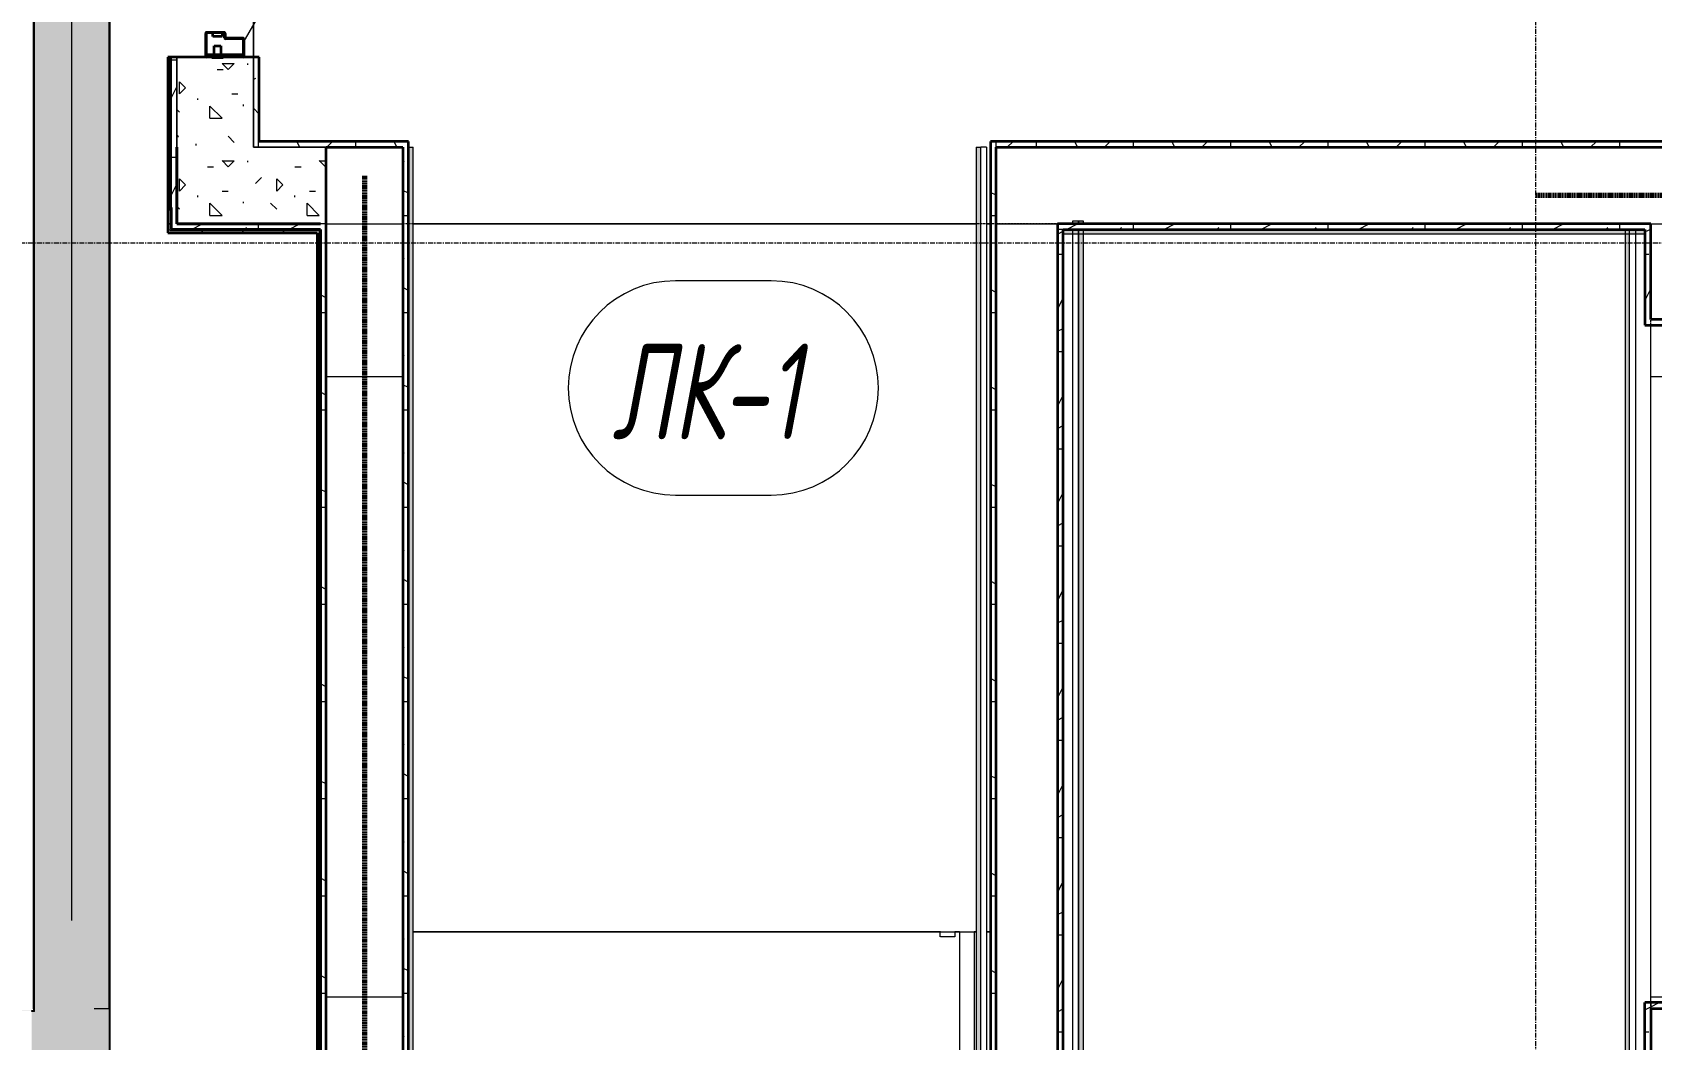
# Model space of a CAD drawing. Header units: millimetres. Extents: x -4948 to 42228, y -4856 to 69378.
# Drawn here: x 32556 to 36786, y 40010 to 42642 of the extents above; entities that cross this region are included whole.
import ezdxf

# ---------------------------------------------------------------- set-up
doc = ezdxf.new("R2010")
doc.units = ezdxf.units.MM
for name, pattern in [('Линия сетки', [22.225, 12.7, -3.175, 3.175, -3.175]), ('Штрих 2_4 х 1_5 мм', [3.9, 2.4, -1.5]), ('Штрих 3 х 1_5 мм', [4.5, 3, -1.5])]:
    doc.linetypes.add(name, pattern=pattern)
for name, color, linetype, lineweight in [('A-AREA', 32, 'Continuous', 9), ('A-AREA-IDEN', 2, 'Continuous', 30), ('A-DOOR', 31, 'Continuous', 13), ('A-DOOR-FRAM', 31, 'Continuous', 13), ('A-FLOR', 192, 'Continuous', 13), ('A-PART', 2, 'Continuous', 9), ('A-WALL', 113, 'Continuous', 13), ('A-WALL-PATT', 111, 'Continuous', 13), ('E-CABL-TRAY', 211, 'Continuous', 9), ('E-CABL-TRAY-CNTR', 211, 'Continuous', 9), ('I-WALL', 2, 'Continuous', 13), ('S-GRID', 1, 'Continuous', 30), ('S-STRS', 31, 'Continuous', 9), ('S-STRS-MBND', 31, 'Continuous', 9), ('Балясины', 7, 'Continuous', 9), ('Поручни', 7, 'Continuous', 9)]:
    doc.layers.add(name, color=color, linetype=linetype, lineweight=lineweight)
doc.styles.add('ISOCPEUR_B_I', font='', dxfattribs={"width": 0.7, "height": 250})
doc.styles.get('ISOCPEUR_B_I').set_extended_font_data('ISOCPEUR', italic=True, bold=True)

# ---------------------------------------------------------------- blocks, each defined once
blk = doc.blocks.new('Ограждение - 1 1_2_ Handrail-8768955-1 этаж отм_ _0_000 лотки')
at = {"layer": 'Балясины', "color": 253}
for p, q in [((-19.1, 12.9), (-19.1, 0)), ((19, 0), (19, 12.9))]:
    blk.add_line(p, q, dxfattribs=at)
at = {"layer": 'Балясины', "color": 253, "flags": 128}
for points in [[(-18.9, 0), (-17.8, 0), (-15.7, 0), (-12.6, 0), (-8.9, 0), (-4.6, 0), (0, 0)], [(0, 0), (4.6, 0), (8.9, 0), (12.6, 0), (15.7, 0), (17.8, 0), (18.9, 0)]]:
    blk.add_lwpolyline(points, dxfattribs=at)
blk = doc.blocks.new('27ELB-RD-AR-0000-BIM_rvt-1-1 этаж отм_ _0_000 лотки')
at = {"layer": 'A-WALL-PATT', "lineweight": 5}
for points in [[(33538.9, 39762.1), (33550.9, 39762.1), (33550.9, 42342.1), (33538.9, 42342.1), (33538.9, 39941.5)], [(35033.9, 39793.9), (35033.9, 42342.1), (35021.9, 42342.1), (35021.9, 39793.9)], [(35248.9, 42115.1), (36768.9, 42115.1), (36768.9, 42127.1), (35248.9, 42127.1)], [(36728.9, 39577), (36728.9, 42127.1), (36716.9, 42127.1), (36716.9, 39577)]]:
    blk.add_hatch(color=252, dxfattribs=at).paths.add_polyline_path(points, flags=0)
h = blk.add_hatch(color=252, dxfattribs=at)
h.paths.add_polyline_path([(35291.2, 39607.6), (35291.2, 39691.9), (35300.9, 39691.9), (35300.9, 42127.1), (35288.9, 42127.1), (35288.9, 39607.6)], flags=0)
h.paths.add_polyline_path([(35288.9, 42142.1), (35300.9, 42142.1), (35300.9, 42150.1), (35288.9, 42150.1)], flags=0)
at = {"layer": 'A-AREA', "color": 252, "linetype": 'Штрих 3 х 1_5 мм', "lineweight": 70}
for p, q in [((33423.9, 42267.1), (33423.9, 34242.1)), ((36483.9, 42217.1), (37033.9, 42217.1))]:
    blk.add_line(p, q, dxfattribs=at)
at = {"layer": 'A-AREA-IDEN', "color": 252, "lineweight": 9}
for p, q in [((34486.3, 41993), (34236.3, 41993)), ((34236.3, 41433), (34486.3, 41433))]:
    blk.add_line(p, q, dxfattribs=at)
for centre, start, end in [((34236.3, 41713), 90, 270), ((34486.3, 41713), 270, 90)]:
    blk.add_arc(centre, 280, start, end, dxfattribs=at)
at = {"layer": 'A-DOOR', "color": 252, "lineweight": 18}
blk.add_line((33486.1, 43273.7), (33105.9, 42615.1), dxfattribs=at)
at = {"layer": 'A-DOOR-FRAM', "color": 252, "lineweight": 35}
for p, q in [((33011.4, 42642.1), (33057.4, 42642.1)), ((33057.4, 42642.1), (33011.4, 42642.1)), ((33057.4, 42640.6), (33011.4, 42640.6)), ((33027.4, 42631.2), (33027.4, 42640.6)), ((33052.4, 42640.6), (33052.4, 42631.2)), ((33008.9, 42579.6), (33008.9, 42639.6)), ((33008.9, 42639.6), (33008.9, 42579.6)), ((33010.4, 42639.6), (33010.4, 42579.6)), ((33052.4, 42631.2), (33027.4, 42631.2)), ((33030.9, 42607.1), (33048.7, 42607.1)), ((33030.9, 42604.6), (33030.9, 42607.1)), ((33030.9, 42583.6), (33030.9, 42604.6)), ((33048.7, 42607.1), (33048.7, 42604.6)), ((33048.7, 42604.6), (33048.7, 42583.6)), ((33058.4, 42628.1), (33058.4, 42639.6)), ((33059.9, 42639.6), (33059.9, 42628.1)), ((33059.9, 42628.1), (33059.9, 42639.6)), ((33060.9, 42627.1), (33106.4, 42627.1)), ((33106.4, 42627.1), (33060.9, 42627.1)), ((33106.4, 42625.6), (33060.9, 42625.6)), ((33107.4, 42579.6), (33107.4, 42624.6)), ((33108.9, 42624.6), (33108.9, 42579.6)), ((33108.9, 42579.6), (33108.9, 42624.6)), ((33011.4, 42578.6), (33028.9, 42578.6)), ((33028.9, 42577.1), (33011.4, 42577.1)), ((33012.4, 42583.6), (33012.4, 42578.6)), ((33105.4, 42583.6), (33012.4, 42583.6)), ((33025.4, 42575.6), (33025.4, 42577.1)), ((33054.4, 42575.6), (33025.4, 42575.6)), ((33028.9, 42578.6), (33088.9, 42578.6)), ((33028.9, 42578.6), (33028.9, 42577.1)), ((33028.9, 42577.1), (33054.4, 42577.1)), ((33054.4, 42578.6), (33054.4, 42575.6)), ((33088.9, 42578.6), (33088.9, 42577.1)), ((33088.9, 42578.6), (33106.4, 42578.6)), ((33106.4, 42577.1), (33088.9, 42577.1)), ((33105.4, 42583.6), (33105.4, 42578.6))]:
    blk.add_line(p, q, dxfattribs=at)
for centre, radius, start, end in [((33011.4, 42639.6), 2.5, 90, 180), ((33011.4, 42639.6), 2.5, 90, 180), ((33011.4, 42639.6), 1, 90, 180), ((33057.4, 42639.6), 2.5, 0, 90), ((33057.4, 42639.6), 2.5, 0, 90), ((33057.4, 42639.6), 1, 0, 90), ((33060.9, 42628.1), 2.5, 180, 270), ((33060.9, 42628.1), 1, 180, 270), ((33060.9, 42628.1), 1, 180, 270), ((33106.4, 42624.6), 2.5, 0, 90), ((33106.4, 42624.6), 2.5, 0, 90), ((33106.4, 42624.6), 1, 0, 90), ((33011.4, 42579.6), 2.5, 180, 270), ((33011.4, 42579.6), 2.5, 180, 270), ((33011.4, 42579.6), 1, 180, 270), ((33106.4, 42579.6), 2.5, 270, 0), ((33106.4, 42579.6), 1, 270, 0), ((33106.4, 42579.6), 2.5, 270, 0)]:
    blk.add_arc(centre, radius, start, end, dxfattribs=at)
at = {"layer": 'A-FLOR', "color": 252, "lineweight": 9}
for p, q in [((33133.9, 44177.1), (33133.9, 42577.1)), ((33133.9, 42577.1), (33133.9, 44171.6)), ((33550.9, 42142.1), (35021.9, 42142.1)), ((35021.9, 42142.1), (33550.9, 42142.1)), ((35048.9, 42142.1), (35058.9, 42142.1)), ((35058.9, 42142.1), (35048.9, 42142.1)), ((36783.9, 40107.1), (36783.9, 41877.1)), ((33550.9, 40292.1), (35021.9, 40292.1)), ((35048.9, 40292.1), (35058.9, 40292.1))]:
    blk.add_line(p, q, dxfattribs=at)
at = {"layer": 'A-PART', "color": 252, "lineweight": 18}
for p, q in [((35058.9, 42357.1), (35058.9, 39741.3)), ((35073.9, 42357.1), (35058.9, 42357.1)), ((35073.9, 39741.3), (35073.9, 42357.1)), ((35233.9, 42127.1), (35233.9, 37322.1)), ((35248.9, 42127.1), (35233.9, 42127.1)), ((35248.9, 37322.1), (35248.9, 42127.1)), ((36783.9, 40107.1), (36768.9, 40107.1)), ((36768.9, 36918.6), (36768.9, 40107.1)), ((36783.9, 40107.1), (36783.9, 37274.5))]:
    blk.add_line(p, q, dxfattribs=at)
at = {"layer": 'A-PART', "color": 252}
for p, q in [((35273.9, 42142.1), (35273.9, 42150.1)), ((35273.9, 42150.1), (35288.9, 42150.1)), ((35288.9, 42150.1), (35288.9, 42142.1)), ((35273.9, 39607.6), (35273.9, 42127.1)), ((35288.9, 42127.1), (35288.9, 39607.6)), ((36728.9, 39577), (36728.9, 42127.1)), ((36743.9, 42127.1), (36743.9, 39577))]:
    blk.add_line(p, q, dxfattribs=at)
at = {"layer": 'A-WALL', "color": 252, "lineweight": 9}
for p, q in [((32915.9, 42177.1), (32915.9, 42577.1)), ((32918.9, 42577.1), (32918.9, 42184.6)), ((32918.9, 42184.6), (32918.9, 42577.1)), ((32933.9, 42577.1), (32933.9, 42342.1)), ((32933.9, 42342.1), (32933.9, 42577.1)), ((33133.9, 42407.1), (33133.9, 42577.1)), ((33133.9, 42577.1), (33133.9, 42407.1)), ((33133.9, 42357.1), (33133.9, 42407.1)), ((33133.9, 42407.1), (33133.9, 42357.1)), ((33133.9, 42342.1), (33133.9, 42357.1)), ((33133.9, 42357.1), (33133.9, 42342.1)), ((33323.9, 42342.1), (33133.9, 42342.1)), ((33133.9, 42342.1), (33323.9, 42342.1)), ((32915.9, 42177.1), (32915.9, 42127.1)), ((33323.9, 42142.1), (33308.9, 42142.1)), ((32915.9, 42124.1), (32915.9, 42127.1)), ((32915.9, 42124.1), (33299.9, 42124.1)), ((33299.9, 42124.1), (33305.9, 42124.1)), ((33305.9, 38960.1), (33305.9, 42124.1))]:
    blk.add_line(p, q, dxfattribs=at)
at = {"layer": 'A-WALL-PATT', "color": 252, "linetype": 'Continuous', "lineweight": 9}
for p, q in [((32909.9, 42561.9), (32915.9, 42567.9)), ((32918.9, 42570.4), (32933.9, 42570.4)), ((33067.5, 42545.1), (33051.6, 42561)), ((33051.8, 42560.9), (33083.5, 42560.9)), ((33067.7, 42545.1), (33083.6, 42560.9)), ((33119.2, 42556.9), (33119.2, 42560.9)), ((32956.4, 42497.5), (32940.5, 42513.3)), ((32940.6, 42481.5), (32940.6, 42513.2)), ((33039.1, 42545), (33054.9, 42545)), ((33133.9, 42519.3), (33140.2, 42522.5)), ((32918.9, 42469.9), (32933.9, 42499.9)), ((32940.7, 42481.6), (32956.6, 42497.4)), ((33077.2, 42481.5), (33093, 42481.5)), ((32909.9, 42455.8), (32915.9, 42461.8)), ((32940.5, 42434), (32933.9, 42440.6)), ((32988.2, 42465.6), (32988.2, 42469.6)), ((33020, 42418), (33020, 42449.7)), ((33051.7, 42418), (33020, 42449.7)), ((33107.3, 42449.7), (33107.3, 42453.7)), ((33148.9, 42428.8), (33133.9, 42443.8)), ((33020, 42418), (33051.8, 42418)), ((33147, 42357.1), (33147, 42405.3)), ((32909.9, 42349.7), (32915.9, 42355.7)), ((32937.9, 42370.3), (32933.9, 42374.4)), ((32933.9, 42370.4), (32937.9, 42370.4)), ((32984.3, 42346.6), (32984.3, 42350.5)), ((33083.4, 42354.6), (33067.5, 42370.5)), ((33147, 42342.1), (33147, 42357.1)), ((33254.7, 42342.1), (33247.2, 42357.1)), ((33325.1, 42342.1), (33340.1, 42357.1)), ((33401, 42342.1), (33401, 42357.1)), ((33508.7, 42342.1), (33501.2, 42357.1)), ((35103.1, 42342.1), (35118.1, 42357.1)), ((35179, 42342.1), (35179, 42357.1)), ((35286.7, 42342.1), (35279.2, 42357.1)), ((35357.1, 42342.1), (35372.1, 42357.1)), ((35433, 42342.1), (35433, 42357.1)), ((35540.7, 42342.1), (35533.2, 42357.1)), ((35611.1, 42342.1), (35626.1, 42357.1)), ((35687, 42342.1), (35687, 42357.1)), ((35794.7, 42342.1), (35787.2, 42357.1)), ((35865.1, 42342.1), (35880.1, 42357.1)), ((35941, 42342.1), (35941, 42357.1)), ((36048.7, 42342.1), (36041.2, 42357.1)), ((36119.1, 42342.1), (36134.1, 42357.1)), ((36195, 42342.1), (36195, 42357.1)), ((36302.7, 42342.1), (36295.2, 42357.1)), ((36373.1, 42342.1), (36388.1, 42357.1)), ((36449, 42342.1), (36449, 42357.1)), ((36556.7, 42342.1), (36549.2, 42357.1)), ((36627.1, 42342.1), (36642.1, 42357.1)), ((36703, 42342.1), (36703, 42357.1)), ((32918.9, 42316.4), (32933.9, 42316.4)), ((33067.5, 42291.1), (33051.6, 42307)), ((33051.8, 42306.9), (33083.5, 42306.9)), ((33067.7, 42291.1), (33083.6, 42306.9)), ((33119.2, 42302.9), (33119.2, 42306.9)), ((33321.5, 42291.1), (33305.6, 42307)), ((33305.8, 42306.9), (33323.9, 42306.9)), ((33527.8, 42303.8), (33523.9, 42311.8)), ((33013.7, 42291), (33029.5, 42291)), ((33139.1, 42247.4), (33155, 42263.3)), ((33242.2, 42291), (33258.1, 42291)), ((33321.7, 42291.1), (33323.9, 42293.2)), ((32909.9, 42243.7), (32915.9, 42249.7)), ((32918.9, 42215.9), (32933.9, 42245.9)), ((32956.4, 42243.5), (32940.5, 42259.3)), ((32940.6, 42227.5), (32940.6, 42259.2)), ((32940.7, 42227.6), (32956.6, 42243.4)), ((33051.8, 42227.5), (33067.6, 42227.5)), ((33210.4, 42243.5), (33194.5, 42259.3)), ((33194.6, 42227.5), (33194.6, 42259.2)), ((33194.7, 42227.6), (33210.6, 42243.4)), ((33280.3, 42227.5), (33296.2, 42227.5)), ((33538.9, 42221.9), (33523.9, 42229.4)), ((35073.9, 42216.4), (35058.9, 42223.9)), ((32940.5, 42180), (32933.9, 42186.6)), ((32988.2, 42211.6), (32988.2, 42215.6)), ((33020, 42164), (33020, 42195.7)), ((33051.7, 42164), (33020, 42195.7)), ((33107.3, 42195.7), (33107.3, 42199.7)), ((33194.5, 42180), (33178.6, 42195.8)), ((33242.2, 42211.6), (33242.2, 42215.6)), ((33274, 42164), (33274, 42195.7)), ((33305.7, 42164), (33274, 42195.7)), ((32909.9, 42137.6), (32915.9, 42143.6)), ((32971.8, 42127.1), (33000.5, 42141.5)), ((33020, 42164), (33051.8, 42164)), ((33110.1, 42127.1), (33115.7, 42132.7)), ((33147, 42127.1), (33147, 42142.1)), ((33225.8, 42127.1), (33254.5, 42141.5)), ((33274, 42164), (33305.8, 42164)), ((33528, 42164), (33538.9, 42164)), ((35058.9, 42164), (35073.9, 42164)), ((35257.8, 42127.1), (35286.5, 42141.5)), ((35396.1, 42127.1), (35401.7, 42132.7)), ((35433, 42127.1), (35433, 42142.1)), ((35511.8, 42127.1), (35540.5, 42141.5)), ((35650.1, 42127.1), (35655.7, 42132.7)), ((35687, 42127.1), (35687, 42142.1)), ((35765.8, 42127.1), (35794.5, 42141.5)), ((35904.1, 42127.1), (35909.7, 42132.7)), ((35941, 42127.1), (35941, 42142.1)), ((36019.8, 42127.1), (36048.5, 42141.5)), ((36158.1, 42127.1), (36163.7, 42132.7)), ((36195, 42127.1), (36195, 42142.1)), ((36273.8, 42127.1), (36302.5, 42141.5)), ((36412.1, 42127.1), (36417.7, 42132.7)), ((36449, 42127.1), (36449, 42142.1)), ((36527.8, 42127.1), (36556.5, 42141.5)), ((36666.1, 42127.1), (36671.7, 42132.7)), ((36703, 42127.1), (36703, 42142.1)), ((32996.4, 42118.1), (33002.4, 42124.1)), ((33102.5, 42118.1), (33108.5, 42124.1)), ((33208.6, 42118.1), (33214.6, 42124.1)), ((33299.9, 42103.3), (33305.9, 42109.3)), ((35233.9, 42115.1), (35248.9, 42122.6)), ((36768.9, 42120.6), (36783.9, 42128.1)), ((33527.8, 42049.8), (33523.9, 42057.8)), ((35233.9, 42062.4), (35248.9, 42062.4)), ((36768.9, 42062.4), (36779.2, 42062.4)), ((33299.9, 41997.3), (33305.9, 42003.3)), ((33538.9, 41968), (33523.9, 41975.5)), ((35073.9, 41962.5), (35058.9, 41970)), ((36768.9, 41940.3), (36782.1, 41966.8)), ((33323.9, 41948.5), (33308.9, 41956)), ((35233.9, 41918.3), (35248.9, 41948.3)), ((33299.9, 41891.2), (33305.9, 41897.2)), ((33308.9, 41910), (33323.9, 41910)), ((33528, 41910), (33538.9, 41910)), ((35058.9, 41910), (35073.9, 41910)), ((35233.9, 41861.1), (35248.9, 41868.6)), ((33527.8, 41795.8), (33523.9, 41803.8)), ((35233.9, 41808.4), (35248.9, 41808.4)), ((33299.9, 41785.1), (33305.9, 41791.1)), ((33538.9, 41714), (33523.9, 41721.5)), ((35073.9, 41708.5), (35058.9, 41716)), ((33299.9, 41679.1), (33305.9, 41685.1)), ((33323.9, 41694.5), (33308.9, 41702)), ((35233.9, 41664.3), (35248.9, 41694.3)), ((33308.9, 41656), (33323.9, 41656)), ((33528, 41656), (33538.9, 41656)), ((35058.9, 41656), (35073.9, 41656)), ((35233.9, 41607.1), (35248.9, 41614.6)), ((33299.9, 41573), (33305.9, 41579)), ((33527.8, 41541.8), (33523.9, 41549.8)), ((35233.9, 41554.4), (35248.9, 41554.4)), ((33299.9, 41466.9), (33305.9, 41472.9)), ((33538.9, 41460), (33523.9, 41467.5)), ((35073.9, 41454.5), (35058.9, 41462)), ((33323.9, 41440.5), (33308.9, 41448)), ((35233.9, 41410.3), (35248.9, 41440.3)), ((33308.9, 41402), (33323.9, 41402)), ((33528, 41402), (33538.9, 41402)), ((35058.9, 41402), (35073.9, 41402)), ((33299.9, 41360.9), (33305.9, 41366.9)), ((35233.9, 41353.1), (35248.9, 41360.6)), ((33527.8, 41287.8), (33523.9, 41295.8)), ((35233.9, 41300.4), (35248.9, 41300.4)), ((33299.9, 41254.8), (33305.9, 41260.8)), ((33538.9, 41206), (33523.9, 41213.5)), ((35073.9, 41200.5), (35058.9, 41208)), ((33323.9, 41186.5), (33308.9, 41194)), ((35233.9, 41156.3), (35248.9, 41186.3)), ((33299.9, 41148.7), (33305.9, 41154.7)), ((33308.9, 41148), (33323.9, 41148)), ((33528, 41148), (33538.9, 41148)), ((35058.9, 41148), (35073.9, 41148)), ((35233.9, 41099.1), (35248.9, 41106.6)), ((33299.9, 41042.7), (33305.9, 41048.7)), ((33527.8, 41033.8), (33523.9, 41041.8)), ((35233.9, 41046.4), (35248.9, 41046.4)), ((33538.9, 40952), (33523.9, 40959.5)), ((35073.9, 40946.5), (35058.9, 40954)), ((33299.9, 40936.6), (33305.9, 40942.6)), ((33323.9, 40932.5), (33308.9, 40940)), ((35233.9, 40902.3), (35248.9, 40932.3)), ((33308.9, 40894), (33323.9, 40894)), ((33528, 40894), (33538.9, 40894)), ((35058.9, 40894), (35073.9, 40894)), ((33299.9, 40830.5), (33305.9, 40836.5)), ((35233.9, 40845.1), (35248.9, 40852.6)), ((33527.8, 40779.8), (33523.9, 40787.8)), ((35233.9, 40792.4), (35248.9, 40792.4)), ((33299.9, 40724.5), (33305.9, 40730.5)), ((33538.9, 40698), (33523.9, 40705.5)), ((35073.9, 40692.5), (35058.9, 40700)), ((33323.9, 40678.5), (33308.9, 40686)), ((35233.9, 40648.3), (35248.9, 40678.3)), ((33299.9, 40618.4), (33305.9, 40624.4)), ((33308.9, 40640), (33323.9, 40640)), ((33528, 40640), (33538.9, 40640)), ((35058.9, 40640), (35073.9, 40640)), ((35233.9, 40591.1), (35248.9, 40598.6)), ((33527.8, 40525.8), (33523.9, 40533.8)), ((35233.9, 40538.4), (35248.9, 40538.4)), ((33299.9, 40512.3), (33305.9, 40518.3)), ((33538.9, 40444), (33523.9, 40451.5)), ((35073.9, 40438.5), (35058.9, 40446)), ((33299.9, 40406.3), (33305.9, 40412.3)), ((33323.9, 40424.5), (33308.9, 40432)), ((35233.9, 40394.3), (35248.9, 40424.3)), ((33308.9, 40386), (33323.9, 40386)), ((33528, 40386), (33538.9, 40386)), ((35058.9, 40386), (35073.9, 40386)), ((35233.9, 40337.1), (35248.9, 40344.6)), ((33299.9, 40300.2), (33305.9, 40306.2)), ((33527.8, 40271.8), (33523.9, 40279.8)), ((35233.9, 40284.4), (35248.9, 40284.4)), ((33299.9, 40194.2), (33305.9, 40200.2)), ((33538.9, 40190), (33523.9, 40197.5)), ((35073.9, 40184.5), (35058.9, 40192)), ((33323.9, 40170.5), (33308.9, 40178)), ((35233.9, 40140.3), (35248.9, 40170.3)), ((33308.9, 40132), (33323.9, 40132)), ((33528, 40132), (33538.9, 40132)), ((35058.9, 40132), (35073.9, 40132)), ((36783.9, 40096.1), (36805.8, 40107.1)), ((33299.9, 40088.1), (33305.9, 40094.1)), ((35233.9, 40083.1), (35248.9, 40090.6)), ((36768.9, 40088.6), (36783.9, 40096.1)), ((33527.8, 40017.8), (33523.9, 40025.8)), ((35233.9, 40030.4), (35248.9, 40030.4)), ((36768.9, 40030.4), (36779.2, 40030.4))]:
    blk.add_line(p, q, dxfattribs=at)
at = {"layer": 'A-WALL-PATT', "color": 252, "lineweight": 9}
for p, q in [((33538.9, 42342.1), (33550.9, 42342.1)), ((33550.9, 39762.1), (33550.9, 42342.1)), ((35021.9, 42342.1), (35033.9, 42342.1)), ((35021.9, 42342.1), (35021.9, 39793.9)), ((35033.9, 39793.9), (35033.9, 42342.1)), ((35288.9, 42150.1), (35300.9, 42150.1)), ((35288.9, 42142.1), (35288.9, 42150.1)), ((35300.9, 42150.1), (35300.9, 42142.1)), ((36768.9, 42115.1), (35248.9, 42115.1)), ((35288.9, 39607.6), (35288.9, 42127.1)), ((35300.9, 42127.1), (35300.9, 39691.9)), ((36716.9, 42127.1), (36716.9, 39577)), ((36728.9, 39577), (36728.9, 42127.1))]:
    blk.add_line(p, q, dxfattribs=at)
at = {"layer": 'I-WALL', "color": 252, "lineweight": 35}
for p, q in [((32909.9, 42577.1), (32909.9, 42177.1)), ((32918.9, 42577.1), (32909.9, 42577.1)), ((32933.9, 42577.1), (32918.9, 42577.1)), ((33133.9, 42577.1), (32933.9, 42577.1)), ((33148.9, 42577.1), (33133.9, 42577.1)), ((33148.9, 42407.1), (33148.9, 42577.1)), ((33148.9, 42357.1), (33148.9, 42407.1)), ((33538.9, 42357.1), (33148.9, 42357.1)), ((33538.9, 42342.1), (33538.9, 42357.1)), ((35073.9, 42357.1), (35058.9, 42357.1)), ((35058.9, 42357.1), (35058.9, 39741.3)), ((37084, 42357.1), (35073.9, 42357.1)), ((32933.9, 42184.6), (32933.9, 42342.1)), ((32933.9, 42342.1), (32933.9, 42142.1)), ((33323.9, 42142.1), (33323.9, 42342.1)), ((33323.9, 42342.1), (33523.9, 42342.1)), ((33523.9, 42342.1), (33523.9, 37592.1)), ((33538.9, 37592.1), (33538.9, 42342.1)), ((35073.9, 39741.3), (35073.9, 42342.1)), ((35073.9, 42342.1), (37084, 42342.1)), ((32909.9, 42177.1), (32909.9, 42127.1)), ((32918.9, 42177.1), (32918.9, 42184.6)), ((32918.9, 42184.6), (32918.9, 42142.1)), ((32918.9, 42127.1), (32918.9, 42177.1)), ((32933.9, 42142.1), (32933.9, 42184.6)), ((32918.9, 42142.1), (32918.9, 42127.1)), ((32933.9, 42142.1), (33308.9, 42142.1)), ((33308.9, 42142.1), (32933.9, 42142.1)), ((33323.9, 38957.1), (33323.9, 42142.1)), ((36768.9, 42142.1), (35233.9, 42142.1)), ((35233.9, 42142.1), (35233.9, 42127.1)), ((36783.9, 42142.1), (36768.9, 42142.1)), ((36783.9, 41892.1), (36783.9, 42142.1)), ((32909.9, 42127.1), (32909.9, 42124.1)), ((32909.9, 42124.1), (32909.9, 42118.1)), ((32909.9, 42118.1), (33299.9, 42118.1)), ((32918.9, 42127.1), (33308.9, 42127.1)), ((33299.9, 42127.1), (32918.9, 42127.1)), ((33305.9, 42127.1), (33299.9, 42127.1)), ((33299.9, 42118.1), (33299.9, 38966.1)), ((33308.9, 42127.1), (33305.9, 42127.1)), ((33308.9, 42127.1), (33308.9, 38957.1)), ((33308.9, 38957.1), (33308.9, 42127.1)), ((35233.9, 42127.1), (35233.9, 37322.1)), ((35248.9, 37322.1), (35248.9, 42127.1)), ((35248.9, 42127.1), (36768.9, 42127.1)), ((36768.9, 42127.1), (36768.9, 41877.1)), ((37033.9, 41892.1), (36783.9, 41892.1)), ((36768.9, 41877.1), (36783.9, 41877.1)), ((36783.9, 41877.1), (37033.9, 41877.1)), ((36768.9, 36918.6), (36768.9, 40107.1)), ((36783.9, 40107.1), (36768.9, 40107.1)), ((37033.9, 40107.1), (36783.9, 40107.1)), ((36783.9, 40092.1), (36783.9, 37274.5)), ((36783.9, 40092.1), (37033.9, 40092.1))]:
    blk.add_line(p, q, dxfattribs=at)
at = {"layer": 'I-WALL', "color": 252, "lineweight": 9}
for p, q in [((35033.9, 39793.9), (35033.9, 42342.1)), ((35048.9, 42342.1), (35033.9, 42342.1)), ((35048.9, 42342.1), (35048.9, 39793.9)), ((35273.9, 42142.1), (35273.9, 42150.1)), ((35273.9, 42150.1), (35288.9, 42150.1)), ((35288.9, 42150.1), (35288.9, 42142.1)), ((35273.9, 39607.6), (35273.9, 42127.1)), ((35288.9, 42127.1), (35288.9, 39607.6)), ((36728.9, 39577), (36728.9, 42127.1)), ((36743.9, 42127.1), (36743.9, 39577))]:
    blk.add_line(p, q, dxfattribs=at)
at = {"layer": 'S-STRS', "color": 252}
for p, q in [((34928.2, 40291.9), (33550.9, 40291.9)), ((34978.5, 40291.9), (34966, 40291.9)), ((35021.9, 40291.9), (35016.6, 40291.9)), ((35058.9, 40291.9), (35048.9, 40291.9))]:
    blk.add_line(p, q, dxfattribs=at)
at = {"layer": 'S-STRS', "color": 252, "linetype": 'Штрих 2_4 х 1_5 мм'}
for p, q in [((34928.2, 40291.9), (33550.9, 40291.9)), ((34978.5, 40291.9), (34966, 40291.9)), ((35021.9, 40291.9), (35016.6, 40291.9)), ((35058.9, 40291.9), (35048.9, 40291.9))]:
    blk.add_line(p, q, dxfattribs=at)
at = {"layer": 'S-STRS-MBND', "color": 252, "linetype": 'Штрих 2_4 х 1_5 мм'}
for p, q in [((33523.9, 42142.1), (33523.9, 39692.1)), ((36783.9, 42142.1), (33523.9, 42142.1)), ((36783.9, 39692.1), (36783.9, 42142.1))]:
    blk.add_line(p, q, dxfattribs=at)
at = {"layer": 'Поручни', "color": 252}
for p, q in [((34978.5, 40291.9), (35016.6, 40291.9)), ((34978.5, 40291.9), (34978.5, 39692.1)), ((35016.6, 40291.9), (35016.6, 39692.1))]:
    blk.add_line(p, q, dxfattribs=at)
at = {"color": 252, "extrusion": (0, 0, -1), "zscale": -1}
blk.add_blockref('Ограждение - 1 1_2_ Handrail-8768955-1 этаж отм_ _0_000 лотки', (-34947.1, 40279.2), dxfattribs=at)
at = {"layer": 'A-AREA-IDEN', "color": 252, "style": 'ISOCPEUR_B_I', "width": 0.7}
for s, p in [('ЛК', (34070.3, 41579.1)), ('-1', (34355.2, 41579.1))]:
    blk.add_text(s, height=250, dxfattribs=at).set_placement(p)
blk = doc.blocks.new('27ELB-RD-KR2-0000-BIM_rvt-1-1 этаж отм_ _0_000 лотки')
at = {"layer": 'A-FLOR', "color": 252, "lineweight": 15}
for p, q in [((33323.9, 42142.1), (33523.9, 42142.1)), ((35073.9, 42142.1), (35233.9, 42142.1)), ((36783.9, 42142.1), (37033.9, 42142.1)), ((33523.9, 41742.1), (33323.9, 41742.1)), ((33323.9, 40122.1), (33523.9, 40122.1))]:
    blk.add_line(p, q, dxfattribs=at)
at = {"layer": 'A-WALL', "color": 252, "lineweight": 15}
for p, q in [((37033.9, 41742.1), (36783.9, 41742.1)), ((36783.9, 40122.1), (37033.9, 40122.1))]:
    blk.add_line(p, q, dxfattribs=at)
at = {"layer": 'S-GRID', "color": 252, "linetype": 'Линия сетки', "lineweight": 9}
for p, q in [((36483.9, -4856.4), (36483.9, 68377.9)), ((-4948, 42092.1), (41228.1, 42092.1))]:
    blk.add_line(p, q, dxfattribs=at)
blk = doc.blocks.new('СКС-Угол горизонтальный CPO 45-S5-Combitech-DKC - СКС-Угол горизонтальный CPO 45-S5-Combitech-DKC-836676-1 этаж отм_ _0_000 лотки')
at = {"layer": 'E-CABL-TRAY', "lineweight": 13}
for points in [[(-105, -100), (100, -100), (100, 105), (97.5, 105), (97.5, -97.5), (-105, -97.5)], [(-105, -97.5), (97.5, -97.5), (97.5, 105), (-97.5, 105), (-97.5, 97.5), (-105, 97.5)], [(-105, 97.5), (-97.5, 97.5), (-97.5, 105), (-100, 105), (-100, 100), (-105, 100)]]:
    blk.add_hatch(color=20, dxfattribs=at).paths.add_polyline_path(points, flags=0)
at = {"layer": 'E-CABL-TRAY', "color": 10}
for p, q in [((-105, 97.5), (-105, 100)), ((-105, 100), (-100, 100)), ((-97.5, 97.5), (-105, 97.5)), ((-97.5, 105), (-100, 105)), ((-100, 105), (-100, 100)), ((-97.5, 97.5), (-97.5, 105)), ((100, 105), (97.5, 105)), ((97.5, 105), (97.5, -97.5)), ((100, -100), (100, 105)), ((-105, -100), (-105, -97.5)), ((97.5, -97.5), (-105, -97.5)), ((100, -100), (-105, -100))]:
    blk.add_line(p, q, dxfattribs=at)
blk = doc.blocks.new('СКС-Соединитель 1-S5-Combitech-DKC-не для заказа - СКС-Соединитель 1-S5-Combitech-DKC-не для заказа-V187-1 этаж отм_ _0_000 лотки')
at = {"layer": 'E-CABL-TRAY', "lineweight": 13}
for points in [[(-1.2, 115), (-1.2, 0), (0, 0), (0, 115)], [(-115, 1.2), (-115, 0), (0, 0), (0, 1.2), (-5, 1.2)]]:
    blk.add_hatch(color=20, dxfattribs=at).paths.add_polyline_path(points, flags=0)

msp = doc.modelspace()

# ---------------------------------------------------------------- hatches: boundary and pattern name
at = {"layer": 'E-CABL-TRAY', "lineweight": 5}
for points in [[(32559.3, 40091.1), (32561.8, 40091.1), (32561.8, 45681.1), (32559.3, 45681.1), (32559.3, 41024.5)], [(32561.8, 40091.1), (32756.7, 40091.1), (32756.7, 45681.1), (32561.8, 45681.1), (32561.8, 41024.5)], [(32756.7, 40091.1), (32759.3, 40091.1), (32759.3, 45681.1), (32756.7, 45681.1), (32756.7, 41024.5)]]:
    msp.add_hatch(color=1, dxfattribs=at).paths.add_polyline_path(points, flags=0)

# ---------------------------------------------------------------- linework, layer by layer
at = {"layer": 'E-CABL-TRAY', "color": 10}
for p, q in [((32559.3, 40091.1), (32559.3, 45681.1)), ((32561.8, 40091.1), (32561.8, 45681.1)), ((32756.7, 40091.1), (32756.7, 45681.1)), ((32759.3, 40091.1), (32759.3, 45681.1)), ((32561.8, 40091.1), (32559.3, 40091.1)), ((32759.3, 40091.1), (32717.3, 40091.1))]:
    msp.add_line(p, q, dxfattribs=at)
at = {"layer": 'E-CABL-TRAY-CNTR', "color": 10}
msp.add_line((32659.3, 40321.6), (32659.3, 45450.7), dxfattribs=at)

# ---------------------------------------------------------------- block references
at = {"lineweight": 5}
for name in ['27ELB-RD-KR2-0000-BIM_rvt-1-1 этаж отм_ _0_000 лотки', '27ELB-RD-AR-0000-BIM_rvt-1-1 этаж отм_ _0_000 лотки']:
    msp.add_blockref(name, (0, 0), dxfattribs=at)
at = {"layer": 'E-CABL-TRAY', "color": 10}
for name, p in [('СКС-Соединитель 1-S5-Combitech-DKC-не для заказа - СКС-Соединитель 1-S5-Combitech-DKC-не для заказа-V187-1 этаж отм_ _0_000 лотки', (32559.3, 40086.1)), ('СКС-Угол горизонтальный CPO 45-S5-Combitech-DKC - СКС-Угол горизонтальный CPO 45-S5-Combitech-DKC-836676-1 этаж отм_ _0_000 лотки', (32659.3, 39986.1))]:
    msp.add_blockref(name, p, dxfattribs=at)

doc.saveas('drawing.dxf')
